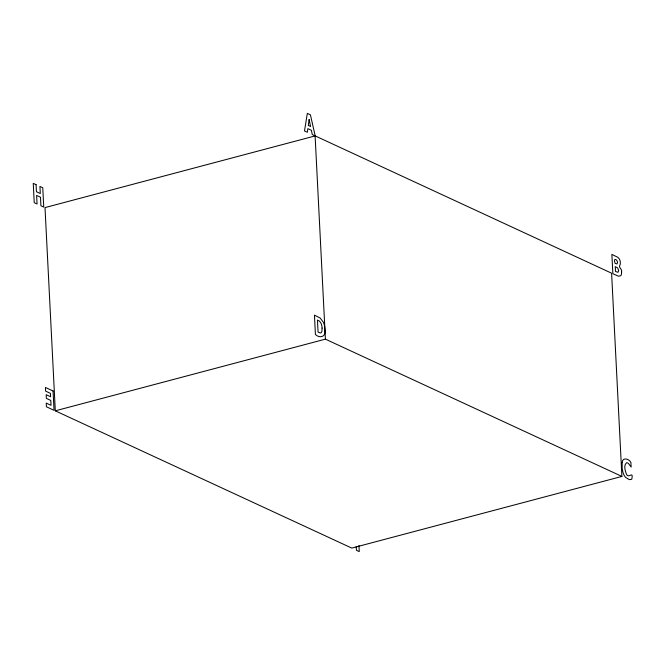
<?xml version="1.0" encoding="UTF-8"?>
<svg xmlns="http://www.w3.org/2000/svg" width="665" height="665" viewBox="0 0 665 665"><rect width="100%" height="100%" fill="white"/><g stroke="black" fill="none" stroke-linecap="round" stroke-linejoin="round"><path stroke-width="1" d="M325.409 339.15L315.11 135.926L45.004 207.596L55.303 410.82L325.409 339.15L621.891 476.423L611.601 273.199L312.284 134.554L311.378 130.282L307.837 128.644L307.33 132.26L304.495 130.947L307.321 113.391L310.414 114.821L315.202 135.901M621.891 476.423L351.785 548.093L55.303 410.82M358.934 545.508L359.241 551.609L356.432 550.304L356.24 546.613M322.101 328.094L321.902 331.162A5.112 2.585 75.1 0 1 320.364 332.957L318.07 332.151L317.463 320.056C320.871 321.07 321.96 324.936 322.101 328.094M621.576 271.977L621.559 273.29A5.478 2.768 75.1 0 1 620.62 275.767L618.433 276.216L612.856 273.714L611.875 254.396L617.752 257.272L618.982 258.51A3.948 1.995 75.1 0 1 620.237 261.528L620.337 264.005L619.647 265.767C618.35 267.031 622.639 269.608 621.576 271.977M618.649 270.539L618.018 272.284L615.491 271.478L615.25 266.64L617.694 267.978L618.649 270.539M325.027 330.779C325.867 336.847 319.524 338.643 315.426 334.462L314.445 315.135L320.181 318.045L323.265 322.101A9.551 4.821 75.1 0 1 324.711 326.789L325.027 330.779M617.544 262.351L617.037 263.947L615.075 263.332C612.947 257.48 617.128 258.976 617.544 262.351M622.149 462.657L622.191 468.908L623.122 472.948A8.72 4.406 75.1 0 0 625.699 477.478L629.273 479.631L631.75 479.299C633.77 469.681 628.226 479.964 626.172 473.463C625.025 470.296 623.546 465.201 626.53 462.757A5.752 2.909 75.1 0 1 628.641 463.696L631.135 467.096L630.902 462.491C629.073 458.692 622.374 456.838 622.149 462.657M309.109 119.584L308.277 125.427L310.58 126.491L309.109 119.584M36.085 184.662L33.25 183.357L34.231 202.675L37.057 203.989L36.625 195.427L40.482 197.206L40.914 205.776L43.749 207.081L42.768 187.763L39.933 186.449L40.299 193.523L36.442 191.736L36.085 184.662M53.067 390.978L45.436 387.454L45.627 391.136L50.432 393.364L50.607 396.747L46.176 394.694L46.359 398.385L50.789 400.438L51.039 405.318L46.234 403.09L46.417 406.772L54.04 410.305L53.067 390.978"/></g></svg>
